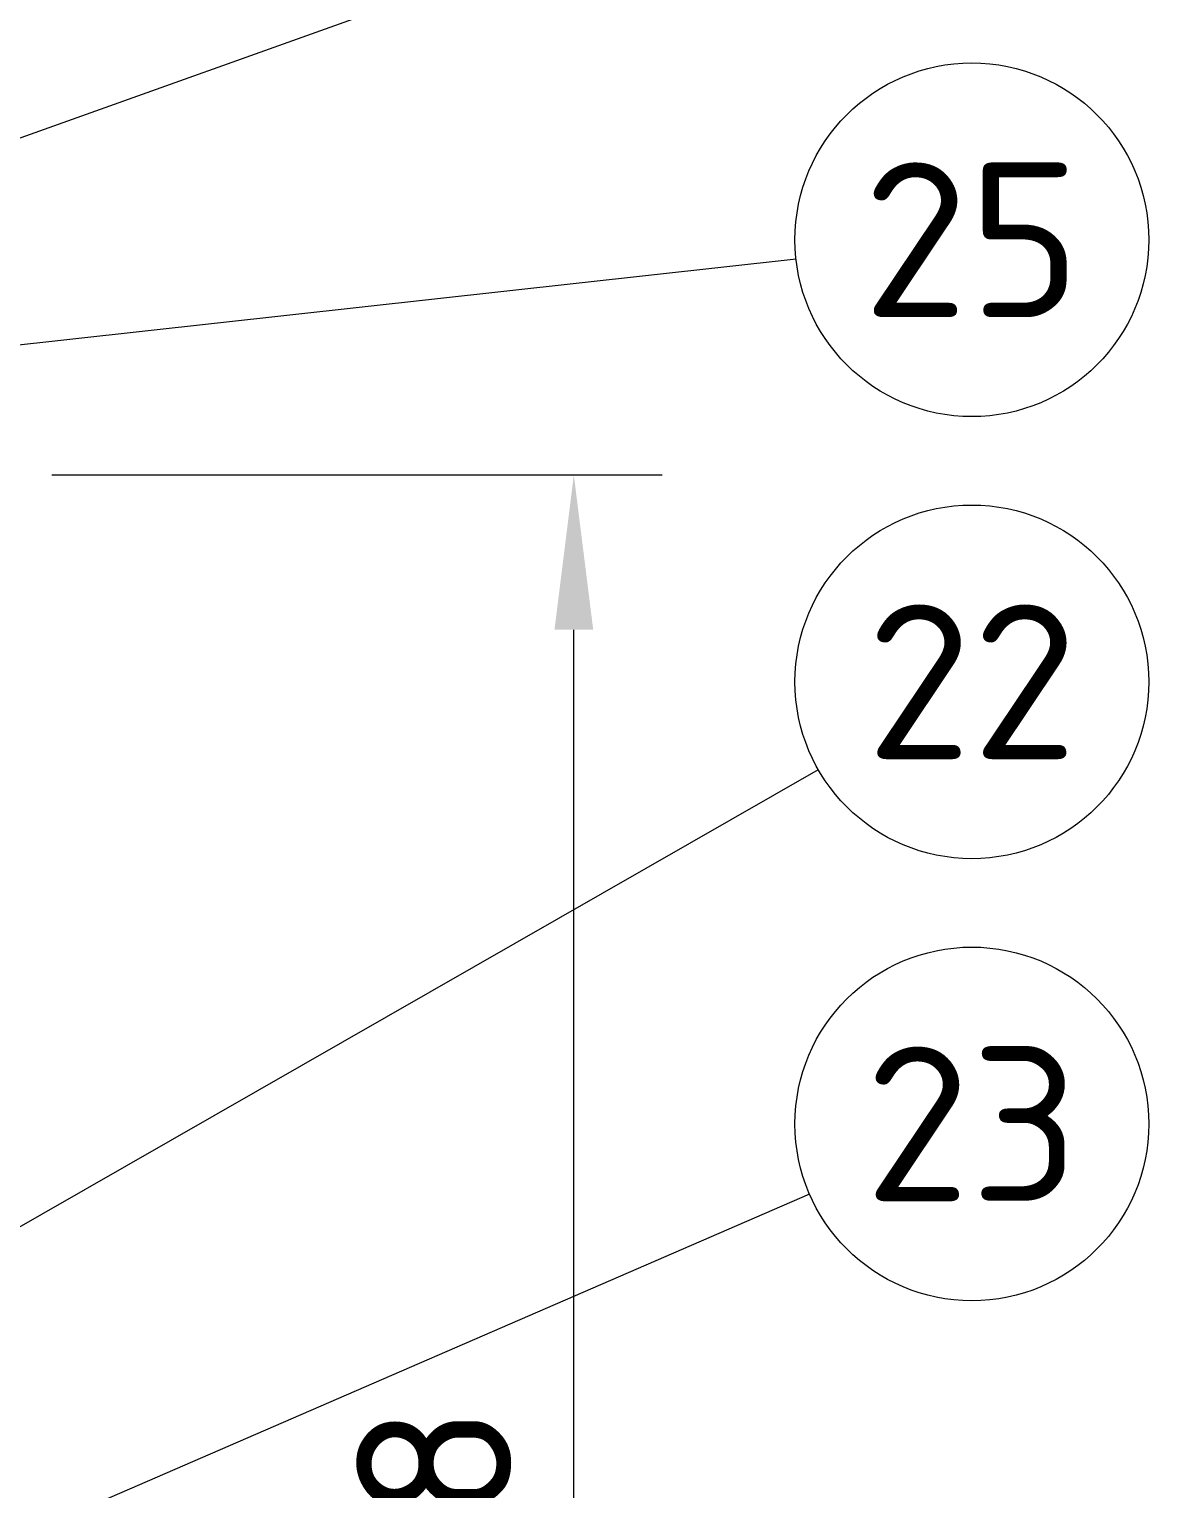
# Model space of a CAD drawing. Header units: millimetres. Extents: x 0 to 2208, y 0 to 420.
# Drawn here: x 125.38 to 150.69, y 151.41 to 184.42 of the extents above; entities that cross this region are included whole.
import ezdxf
from ezdxf.enums import TextEntityAlignment as Align

# ---------------------------------------------------------------- set-up
doc = ezdxf.new("R2010")
doc.units = ezdxf.units.MM
for name, color, linetype, lineweight in [('04-COTA', 3, 'CONTINUOUS', 18), ('06-TEXTO', 7, 'CONTINUOUS', 25), ('08-FINA', 5, 'CONTINUOUS', 18)]:
    doc.layers.add(name, color=color, linetype=linetype, lineweight=lineweight)
doc.styles.add('ISO3098', font='isocpeur.ttf')
doc.dimstyles.new('FLAMA-IRAM', dxfattribs={"dimtxt": 3.5, "dimasz": 3.5, "dimexe": 2, "dimexo": 1.5, "dimgap": 1, "dimtad": 1, "dimdec": 1, "dimtxsty": 'ISO3098', "dimblk": 'IRAM_FLECHA', "dimblk1": 'IRAM_FLECHA', "dimblk2": 'IRAM_FLECHA', "dimcen": 2.5, "dimclrd": 256, "dimclre": 256, "dimclrt": 256, "dimazin": 3, "dimtfac": 1, "dimtmove": 0, "dimatfit": 3, "dimlwd": 18, "dimlwe": 18})

# ---------------------------------------------------------------- blocks, each defined once
blk = doc.blocks.new('IRAM_FLECHA')
blk.add_solid([(0, 0), (-1, 0.125), (-1, -0.125)])

msp = doc.modelspace()

# ---------------------------------------------------------------- linework, layer by layer
at = {"layer": '08-FINA'}
for p, q in [((142.926, 188.311), (106.238, 175.185)), ((142.716, 179.219), (106.238, 175.185)), ((143.22, 167.672), (106.238, 146.505)), ((143.022, 158.068), (116.35, 146.505))]:
    msp.add_line(p, q, dxfattribs=at)
for centre in [(146.692, 179.659), (146.692, 169.659), (146.692, 159.659)]:
    msp.add_circle(centre, 4, dxfattribs=at)

# ---------------------------------------------------------------- texts
at = {"layer": '06-TEXTO', "style": 'ISO3098'}
for s, p in [('25', (146.692, 179.659)), ('22', (146.692, 169.659)), ('23', (146.692, 159.659))]:
    msp.add_text(s, height=3.5, dxfattribs=at).set_placement(p, align=Align.MIDDLE_CENTER)

# ---------------------------------------------------------------- dimensions: what is measured, and where the dimension line sits
at = {"layer": '04-COTA'}
msp.add_linear_dim(base=(137.692, 120.979), p1=(124.388, 120.979), p2=(124.388, 174.339), angle=90, dimstyle='FLAMA-IRAM', override={"dimlfac": 5}, dxfattribs=at).render()

doc.saveas('drawing.dxf')
